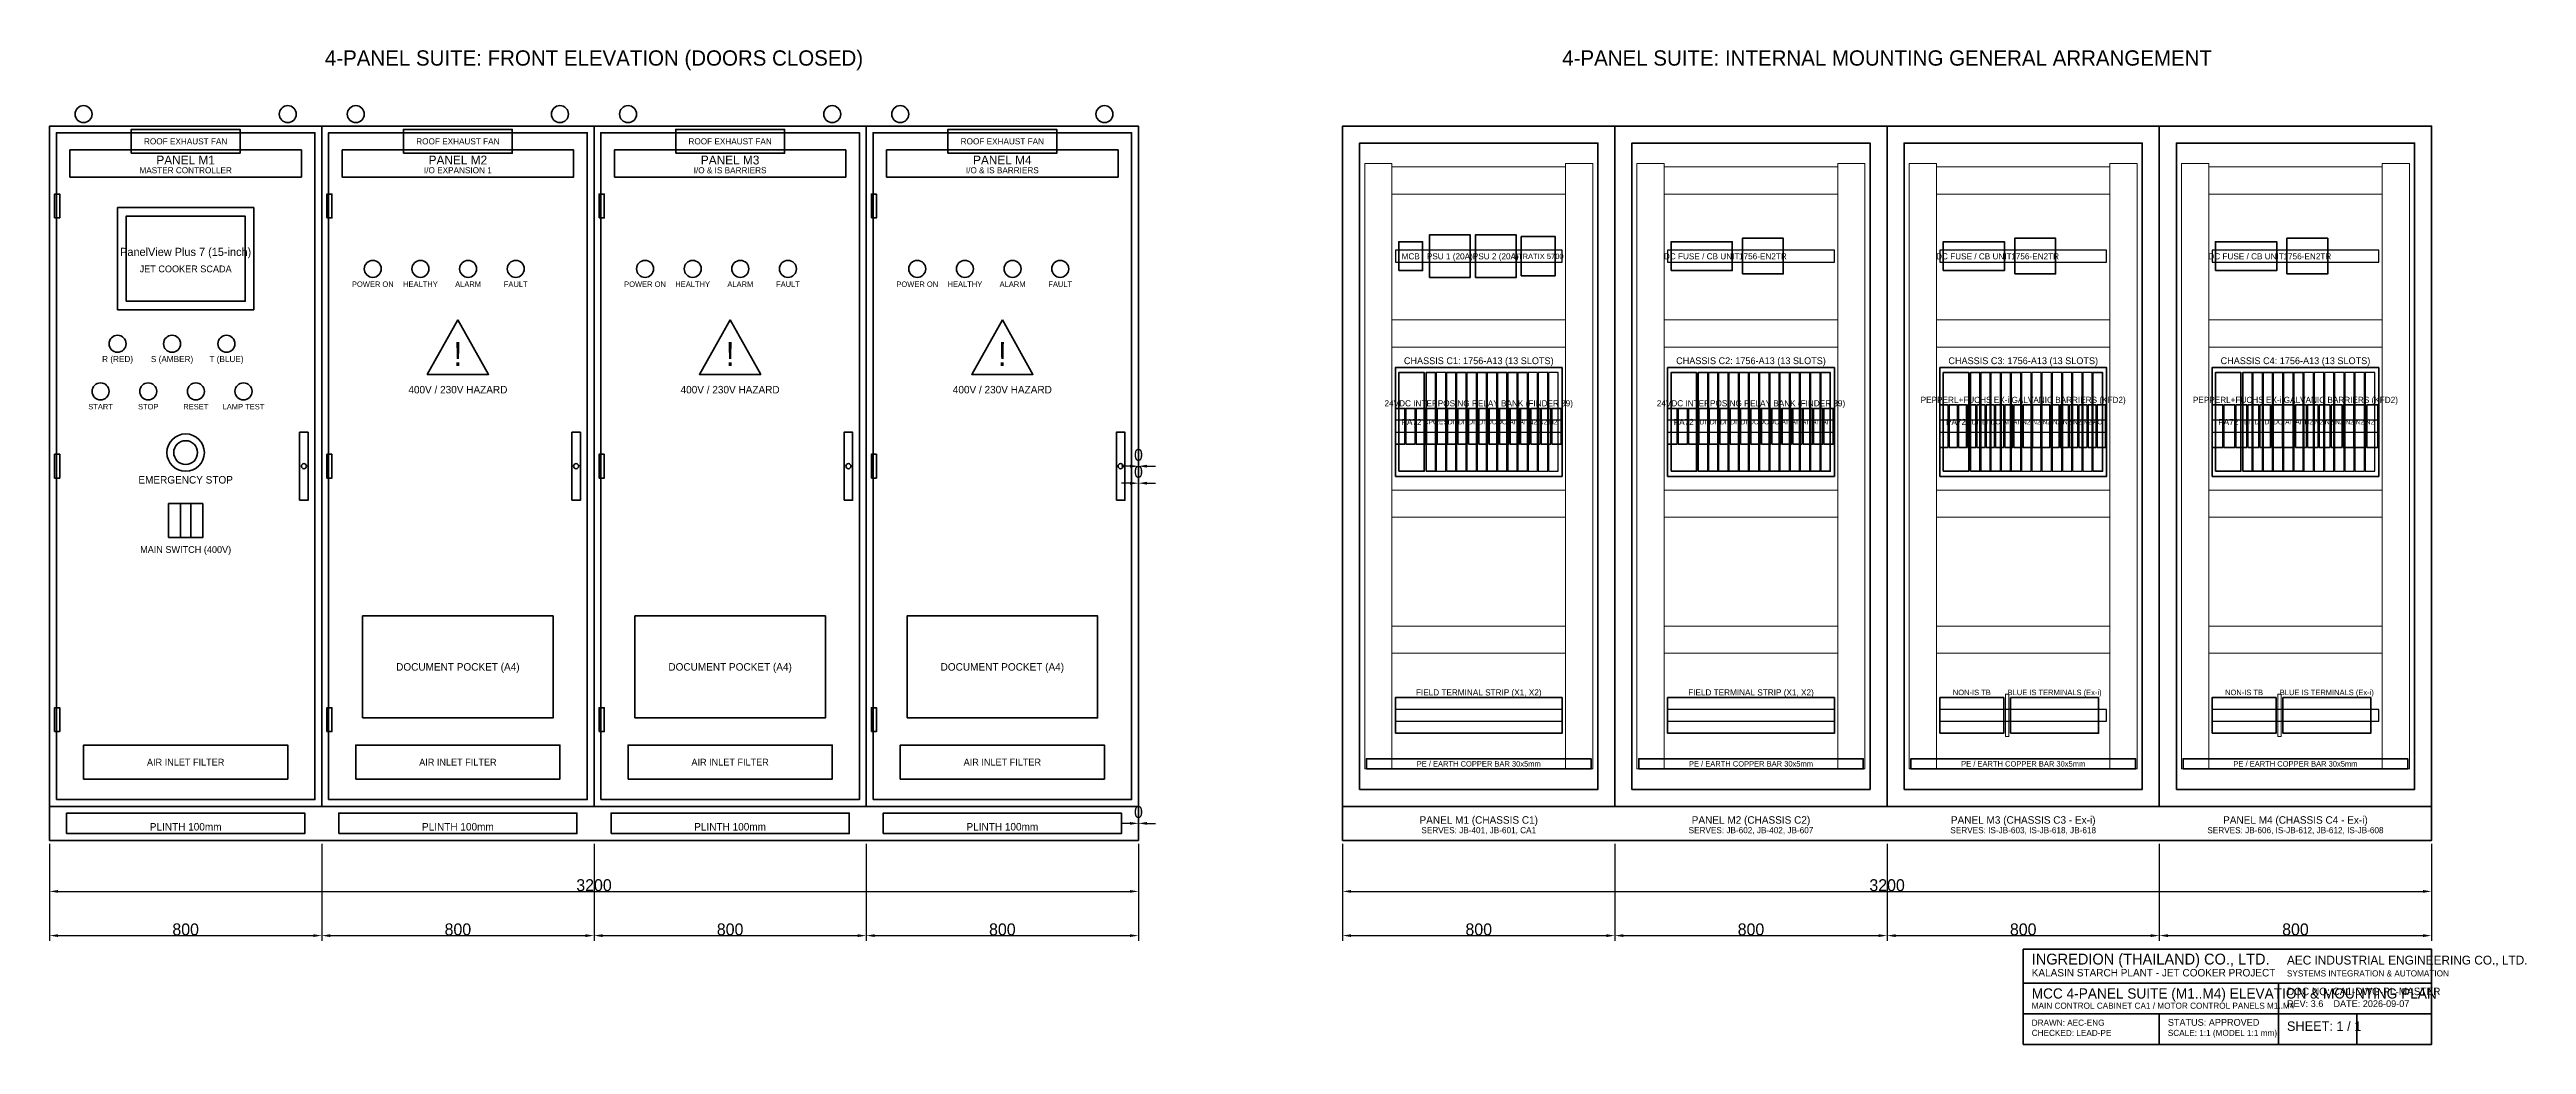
# Model space of a CAD drawing. Header units: millimetres. Extents: x 0 to 7279, y -600 to 2325.
import ezdxf
from ezdxf.enums import TextEntityAlignment as Align

# ---------------------------------------------------------------- set-up
doc = ezdxf.new("R2010")
doc.units = ezdxf.units.MM
for name, color, linetype, lineweight in [('0_BORDER', 7, 'Continuous', 50), ('0_TITLE_BLOCK', 4, 'Continuous', 35), ('BASE_PLINTH', 9, 'Continuous', 50), ('COMM_SWITCH', 3, 'Continuous', 35), ('DIMENSIONS', 1, 'Continuous', 18), ('DIN_RAIL', 2, 'Continuous', 25), ('DOOR_COMPONENTS', 2, 'Continuous', 35), ('EARTH_BAR', 40, 'Continuous', 50), ('ENCL_DOOR', 8, 'Continuous', 35), ('ENCL_OUTLINE', 7, 'Continuous', 70), ('HMI_UNIT', 4, 'Continuous', 50), ('IS_BARRIERS', 140, 'Continuous', 35), ('PLC_CHASSIS', 5, 'Continuous', 50), ('PLC_SLOT_AI', 6, 'Continuous', 35), ('PLC_SLOT_AO', 4, 'Continuous', 35), ('PLC_SLOT_CPU', 5, 'Continuous', 35), ('PLC_SLOT_DI', 3, 'Continuous', 35), ('PLC_SLOT_DO', 30, 'Continuous', 35), ('PLC_SLOT_SPARE', 8, 'Continuous', 25), ('POWER_SUPPLY', 1, 'Continuous', 35), ('RELAYS', 2, 'Continuous', 35), ('SUBPANEL_PLATE', 8, 'Continuous', 35), ('TERMINAL_IS', 140, 'Continuous', 35), ('TERMINAL_STRIP', 92, 'Continuous', 35), ('TEXT_HEADER', 4, 'Continuous', 35), ('TEXT_LABELS', 7, 'Continuous', 25), ('WIRE_DUCT', 8, 'Continuous', 18)]:
    doc.layers.add(name, color=color, linetype=linetype, lineweight=lineweight)
doc.dimstyles.new('METRIC_MM', dxfattribs={"dimtxt": 35, "dimasz": 25, "dimexe": 15, "dimexo": 10, "dimtad": 1, "dimdec": 0, "dimcen": 2.5, "dimclrd": 1, "dimclre": 1, "dimclrt": 7, "dimazin": 3, "dimtfac": 1, "dimtmove": 0, "dimatfit": 3})

msp = doc.modelspace()

# ---------------------------------------------------------------- linework, layer by layer
at = {"layer": '0_BORDER'}
msp.add_lwpolyline([(5800, -600), (7000, -600), (7000, -320), (5800, -320)], close=True, dxfattribs=at)
at = {"layer": '0_TITLE_BLOCK'}
for p, q in [((5800, -420), (7000, -420)), ((6550, -600), (6550, -420)), ((5800, -510), (7000, -510)), ((6200, -600), (6200, -510)), ((6780, -600), (6780, -510))]:
    msp.add_line(p, q, dxfattribs=at)
for points in [[(60, 1950), (740, 1950), (740, 2030), (60, 2030)], [(860, 1950), (1540, 1950), (1540, 2030), (860, 2030)], [(1660, 1950), (2340, 1950), (2340, 2030), (1660, 2030)], [(2460, 1950), (3140, 1950), (3140, 2030), (2460, 2030)]]:
    msp.add_lwpolyline(points, close=True, dxfattribs=at)
at = {"layer": 'BASE_PLINTH'}
for points in [[(0, 0), (3200, 0), (3200, 100), (0, 100)], [(50, 20), (750, 20), (750, 80), (50, 80)], [(850, 20), (1550, 20), (1550, 80), (850, 80)], [(1650, 20), (2350, 20), (2350, 80), (1650, 80)], [(2450, 20), (3150, 20), (3150, 80), (2450, 80)], [(3800, 0), (7000, 0), (7000, 100), (3800, 100)]]:
    msp.add_lwpolyline(points, close=True, dxfattribs=at)
at = {"layer": 'COMM_SWITCH'}
for points in [[(4325, 1660), (4425, 1660), (4425, 1775), (4325, 1775)], [(4975, 1665), (5095, 1665), (5095, 1770), (4975, 1770)], [(5775, 1665), (5895, 1665), (5895, 1770), (5775, 1770)], [(6575, 1665), (6695, 1665), (6695, 1770), (6575, 1770)]]:
    msp.add_lwpolyline(points, close=True, dxfattribs=at)
at = {"layer": 'DIMENSIONS'}
for points in [[(5748, 305), (5758, 305), (5758, 430), (5748, 430)], [(6548, 305), (6558, 305), (6558, 430), (6548, 430)]]:
    msp.add_lwpolyline(points, close=True, dxfattribs=at)
at = {"layer": 'DIN_RAIL'}
for points in [[(3955, 1700), (4445, 1700), (4445, 1735), (3955, 1735)], [(4755, 1700), (5245, 1700), (5245, 1735), (4755, 1735)], [(5555, 1700), (6045, 1700), (6045, 1735), (5555, 1735)], [(6355, 1700), (6845, 1700), (6845, 1735), (6355, 1735)], [(3955, 1200), (4445, 1200), (4445, 1235), (3955, 1235)], [(4755, 1200), (5245, 1200), (5245, 1235), (4755, 1235)], [(5555, 1200), (6045, 1200), (6045, 1235), (5555, 1235)], [(6355, 1200), (6845, 1200), (6845, 1235), (6355, 1235)], [(3955, 350), (4445, 350), (4445, 385), (3955, 385)], [(4755, 350), (5245, 350), (5245, 385), (4755, 385)], [(5555, 350), (6045, 350), (6045, 385), (5555, 385)], [(6355, 350), (6845, 350), (6845, 385), (6355, 385)]]:
    msp.add_lwpolyline(points, close=True, dxfattribs=at)
at = {"layer": 'DOOR_COMPONENTS'}
for points in [[(1200, 1530), (1110, 1370), (1290, 1370)], [(2000, 1530), (1910, 1370), (2090, 1370)], [(2800, 1530), (2710, 1370), (2890, 1370)], [(735, 1000), (760, 1000), (760, 1200), (735, 1200)], [(1535, 1000), (1560, 1000), (1560, 1200), (1535, 1200)], [(2335, 1000), (2360, 1000), (2360, 1200), (2335, 1200)], [(3135, 1000), (3160, 1000), (3160, 1200), (3135, 1200)], [(350, 890), (450, 890), (450, 990), (350, 990)], [(385, 890), (415, 890), (415, 990), (385, 990)], [(920, 360), (1480, 360), (1480, 660), (920, 660)], [(1720, 360), (2280, 360), (2280, 660), (1720, 660)], [(2520, 360), (3080, 360), (3080, 660), (2520, 660)], [(100, 180), (700, 180), (700, 280), (100, 280)], [(900, 180), (1500, 180), (1500, 280), (900, 280)], [(1700, 180), (2300, 180), (2300, 280), (1700, 280)], [(2500, 180), (3100, 180), (3100, 280), (2500, 280)]]:
    msp.add_lwpolyline(points, close=True, dxfattribs=at)
for centre, radius in [((950, 1680), 25), ((1090, 1680), 25), ((1230, 1680), 25), ((1370, 1680), 25), ((1750, 1680), 25), ((1890, 1680), 25), ((2030, 1680), 25), ((2170, 1680), 25), ((2550, 1680), 25), ((2690, 1680), 25), ((2830, 1680), 25), ((2970, 1680), 25), ((200, 1460), 25), ((360, 1460), 25), ((520, 1460), 25), ((150, 1320), 25), ((290, 1320), 25), ((430, 1320), 25), ((570, 1320), 25), ((400, 1140), 55), ((400, 1140), 35), ((747.5, 1100), 7.5), ((1547.5, 1100), 7.5), ((2347.5, 1100), 7.5), ((3147.5, 1100), 7.5)]:
    msp.add_circle(centre, radius, dxfattribs=at)
at = {"layer": 'EARTH_BAR'}
for points in [[(3870, 210), (4530, 210), (4530, 240), (3870, 240)], [(4670, 210), (5330, 210), (5330, 240), (4670, 240)], [(5470, 210), (6130, 210), (6130, 240), (5470, 240)], [(6270, 210), (6930, 210), (6930, 240), (6270, 240)]]:
    msp.add_lwpolyline(points, close=True, dxfattribs=at)
at = {"layer": 'ENCL_DOOR'}
for points in [[(20, 120), (780, 120), (780, 2080), (20, 2080)], [(820, 120), (1580, 120), (1580, 2080), (820, 2080)], [(1620, 120), (2380, 120), (2380, 2080), (1620, 2080)], [(2420, 120), (3180, 120), (3180, 2080), (2420, 2080)], [(15, 1830), (30, 1830), (30, 1900), (15, 1900)], [(815, 1830), (830, 1830), (830, 1900), (815, 1900)], [(1615, 1830), (1630, 1830), (1630, 1900), (1615, 1900)], [(2415, 1830), (2430, 1830), (2430, 1900), (2415, 1900)], [(15, 1065), (30, 1065), (30, 1135), (15, 1135)], [(815, 1065), (830, 1065), (830, 1135), (815, 1135)], [(1615, 1065), (1630, 1065), (1630, 1135), (1615, 1135)], [(2415, 1065), (2430, 1065), (2430, 1135), (2415, 1135)], [(15, 320), (30, 320), (30, 390), (15, 390)], [(815, 320), (830, 320), (830, 390), (815, 390)], [(1615, 320), (1630, 320), (1630, 390), (1615, 390)], [(2415, 320), (2430, 320), (2430, 390), (2415, 390)]]:
    msp.add_lwpolyline(points, close=True, dxfattribs=at)
at = {"layer": 'ENCL_OUTLINE'}
for points in [[(0, 100), (800, 100), (800, 2100), (0, 2100)], [(240, 2020), (560, 2020), (560, 2090), (240, 2090)], [(800, 100), (1600, 100), (1600, 2100), (800, 2100)], [(1040, 2020), (1360, 2020), (1360, 2090), (1040, 2090)], [(1600, 100), (2400, 100), (2400, 2100), (1600, 2100)], [(1840, 2020), (2160, 2020), (2160, 2090), (1840, 2090)], [(2400, 100), (3200, 100), (3200, 2100), (2400, 2100)], [(2640, 2020), (2960, 2020), (2960, 2090), (2640, 2090)], [(3800, 100), (4600, 100), (4600, 2100), (3800, 2100)], [(4600, 100), (5400, 100), (5400, 2100), (4600, 2100)], [(5400, 100), (6200, 100), (6200, 2100), (5400, 2100)], [(6200, 100), (7000, 100), (7000, 2100), (6200, 2100)]]:
    msp.add_lwpolyline(points, close=True, dxfattribs=at)
for centre in [(100, 2135), (700, 2135), (900, 2135), (1500, 2135), (1700, 2135), (2300, 2135), (2500, 2135), (3100, 2135)]:
    msp.add_circle(centre, 25, dxfattribs=at)
at = {"layer": 'HMI_UNIT'}
for points in [[(200, 1560), (600, 1560), (600, 1860), (200, 1860)], [(225, 1585), (575, 1585), (575, 1835), (225, 1835)]]:
    msp.add_lwpolyline(points, close=True, dxfattribs=at)
at = {"layer": 'IS_BARRIERS'}
for points in [[(5555, 1155), (5579.2, 1155), (5579.2, 1280), (5555, 1280)], [(5582.2, 1155), (5606.4, 1155), (5606.4, 1280), (5582.2, 1280)], [(5609.4, 1155), (5633.7, 1155), (5633.7, 1280), (5609.4, 1280)], [(5636.7, 1155), (5660.9, 1155), (5660.9, 1280), (5636.7, 1280)], [(5663.9, 1155), (5688.1, 1155), (5688.1, 1280), (5663.9, 1280)], [(5691.1, 1155), (5715.3, 1155), (5715.3, 1280), (5691.1, 1280)], [(5718.3, 1155), (5742.6, 1155), (5742.6, 1280), (5718.3, 1280)], [(5745.6, 1155), (5769.8, 1155), (5769.8, 1280), (5745.6, 1280)], [(5772.8, 1155), (5797, 1155), (5797, 1280), (5772.8, 1280)], [(5800, 1155), (5824.2, 1155), (5824.2, 1280), (5800, 1280)], [(5827.2, 1155), (5851.4, 1155), (5851.4, 1280), (5827.2, 1280)], [(5854.4, 1155), (5878.7, 1155), (5878.7, 1280), (5854.4, 1280)], [(5881.7, 1155), (5905.9, 1155), (5905.9, 1280), (5881.7, 1280)], [(5908.9, 1155), (5933.1, 1155), (5933.1, 1280), (5908.9, 1280)], [(5936.1, 1155), (5960.3, 1155), (5960.3, 1280), (5936.1, 1280)], [(5963.3, 1155), (5987.6, 1155), (5987.6, 1280), (5963.3, 1280)], [(5990.6, 1155), (6014.8, 1155), (6014.8, 1280), (5990.6, 1280)], [(6017.8, 1155), (6042, 1155), (6042, 1280), (6017.8, 1280)], [(6355, 1155), (6387, 1155), (6387, 1280), (6355, 1280)], [(6390, 1155), (6422, 1155), (6422, 1280), (6390, 1280)], [(6425, 1155), (6457, 1155), (6457, 1280), (6425, 1280)], [(6460, 1155), (6492, 1155), (6492, 1280), (6460, 1280)], [(6495, 1155), (6527, 1155), (6527, 1280), (6495, 1280)], [(6530, 1155), (6562, 1155), (6562, 1280), (6530, 1280)], [(6565, 1155), (6597, 1155), (6597, 1280), (6565, 1280)], [(6600, 1155), (6632, 1155), (6632, 1280), (6600, 1280)], [(6635, 1155), (6667, 1155), (6667, 1280), (6635, 1280)], [(6670, 1155), (6702, 1155), (6702, 1280), (6670, 1280)], [(6705, 1155), (6737, 1155), (6737, 1280), (6705, 1280)], [(6740, 1155), (6772, 1155), (6772, 1280), (6740, 1280)], [(6775, 1155), (6807, 1155), (6807, 1280), (6775, 1280)], [(6810, 1155), (6842, 1155), (6842, 1280), (6810, 1280)]]:
    msp.add_lwpolyline(points, close=True, dxfattribs=at)
at = {"layer": 'PLC_CHASSIS'}
for points in [[(3955, 1070), (4445, 1070), (4445, 1390), (3955, 1390)], [(4755, 1070), (5245, 1070), (5245, 1390), (4755, 1390)], [(5555, 1070), (6045, 1070), (6045, 1390), (5555, 1390)], [(6355, 1070), (6845, 1070), (6845, 1390), (6355, 1390)]]:
    msp.add_lwpolyline(points, close=True, dxfattribs=at)
at = {"layer": 'PLC_SLOT_AI'}
for points in [[(4285, 1085), (4313, 1085), (4313, 1375), (4285, 1375)], [(4315, 1085), (4343, 1085), (4343, 1375), (4315, 1375)], [(5085, 1085), (5113, 1085), (5113, 1375), (5085, 1375)], [(5115, 1085), (5143, 1085), (5143, 1375), (5115, 1375)], [(5145, 1085), (5173, 1085), (5173, 1375), (5145, 1375)], [(5175, 1085), (5203, 1085), (5203, 1375), (5175, 1375)], [(5205, 1085), (5233, 1085), (5233, 1375), (5205, 1375)], [(5735, 1085), (5763, 1085), (5763, 1375), (5735, 1375)], [(5765, 1085), (5793, 1085), (5793, 1375), (5765, 1375)], [(6565, 1085), (6593, 1085), (6593, 1375), (6565, 1375)], [(6595, 1085), (6623, 1085), (6623, 1375), (6595, 1375)]]:
    msp.add_lwpolyline(points, close=True, dxfattribs=at)
at = {"layer": 'PLC_SLOT_AO'}
msp.add_lwpolyline([(6005, 1085), (6033, 1085), (6033, 1375), (6005, 1375)], close=True, dxfattribs=at)
at = {"layer": 'PLC_SLOT_CPU'}
msp.add_lwpolyline([(4045, 1085), (4073, 1085), (4073, 1375), (4045, 1375)], close=True, dxfattribs=at)
at = {"layer": 'PLC_SLOT_DI'}
for points in [[(4105, 1085), (4133, 1085), (4133, 1375), (4105, 1375)], [(4135, 1085), (4163, 1085), (4163, 1375), (4135, 1375)], [(4165, 1085), (4193, 1085), (4193, 1375), (4165, 1375)], [(4195, 1085), (4223, 1085), (4223, 1375), (4195, 1375)], [(4845, 1085), (4873, 1085), (4873, 1375), (4845, 1375)], [(4875, 1085), (4903, 1085), (4903, 1375), (4875, 1375)], [(4905, 1085), (4933, 1085), (4933, 1375), (4905, 1375)], [(4935, 1085), (4963, 1085), (4963, 1375), (4935, 1375)], [(4965, 1085), (4993, 1085), (4993, 1375), (4965, 1375)], [(5645, 1085), (5673, 1085), (5673, 1375), (5645, 1375)], [(5675, 1085), (5703, 1085), (5703, 1375), (5675, 1375)], [(6445, 1085), (6473, 1085), (6473, 1375), (6445, 1375)], [(6475, 1085), (6503, 1085), (6503, 1375), (6475, 1375)], [(6505, 1085), (6533, 1085), (6533, 1375), (6505, 1375)]]:
    msp.add_lwpolyline(points, close=True, dxfattribs=at)
at = {"layer": 'PLC_SLOT_DO'}
for points in [[(4225, 1085), (4253, 1085), (4253, 1375), (4225, 1375)], [(4255, 1085), (4283, 1085), (4283, 1375), (4255, 1375)], [(4995, 1085), (5023, 1085), (5023, 1375), (4995, 1375)], [(5025, 1085), (5053, 1085), (5053, 1375), (5025, 1375)], [(5055, 1085), (5083, 1085), (5083, 1375), (5055, 1375)], [(5705, 1085), (5733, 1085), (5733, 1375), (5705, 1375)], [(6535, 1085), (6563, 1085), (6563, 1375), (6535, 1375)]]:
    msp.add_lwpolyline(points, close=True, dxfattribs=at)
at = {"layer": 'PLC_SLOT_SPARE'}
for points in [[(4075, 1085), (4103, 1085), (4103, 1375), (4075, 1375)], [(4345, 1085), (4373, 1085), (4373, 1375), (4345, 1375)], [(4375, 1085), (4403, 1085), (4403, 1375), (4375, 1375)], [(4405, 1085), (4433, 1085), (4433, 1375), (4405, 1375)], [(5795, 1085), (5823, 1085), (5823, 1375), (5795, 1375)], [(5825, 1085), (5853, 1085), (5853, 1375), (5825, 1375)], [(5855, 1085), (5883, 1085), (5883, 1375), (5855, 1375)], [(5885, 1085), (5913, 1085), (5913, 1375), (5885, 1375)], [(5915, 1085), (5943, 1085), (5943, 1375), (5915, 1375)], [(5945, 1085), (5973, 1085), (5973, 1375), (5945, 1375)], [(5975, 1085), (6003, 1085), (6003, 1375), (5975, 1375)], [(6625, 1085), (6653, 1085), (6653, 1375), (6625, 1375)], [(6655, 1085), (6683, 1085), (6683, 1375), (6655, 1375)], [(6685, 1085), (6713, 1085), (6713, 1375), (6685, 1375)], [(6715, 1085), (6743, 1085), (6743, 1375), (6715, 1375)], [(6745, 1085), (6773, 1085), (6773, 1375), (6745, 1375)], [(6775, 1085), (6803, 1085), (6803, 1375), (6775, 1375)], [(6805, 1085), (6833, 1085), (6833, 1375), (6805, 1375)]]:
    msp.add_lwpolyline(points, close=True, dxfattribs=at)
at = {"layer": 'POWER_SUPPLY'}
for points in [[(3965, 1675), (4035, 1675), (4035, 1760), (3965, 1760)], [(4055, 1655), (4175, 1655), (4175, 1780), (4055, 1780)], [(4190, 1655), (4310, 1655), (4310, 1780), (4190, 1780)], [(4765, 1675), (4945, 1675), (4945, 1760), (4765, 1760)], [(5565, 1675), (5745, 1675), (5745, 1760), (5565, 1760)], [(6365, 1675), (6545, 1675), (6545, 1760), (6365, 1760)], [(3965, 1085), (4040, 1085), (4040, 1375), (3965, 1375)], [(4765, 1085), (4840, 1085), (4840, 1375), (4765, 1375)], [(5565, 1085), (5640, 1085), (5640, 1375), (5565, 1375)], [(6365, 1085), (6440, 1085), (6440, 1375), (6365, 1375)]]:
    msp.add_lwpolyline(points, close=True, dxfattribs=at)
at = {"layer": 'RELAYS'}
for points in [[(3955, 1165), (3982.6, 1165), (3982.6, 1270), (3955, 1270)], [(3985.6, 1165), (4013.2, 1165), (4013.2, 1270), (3985.6, 1270)], [(4016.2, 1165), (4043.9, 1165), (4043.9, 1270), (4016.2, 1270)], [(4046.9, 1165), (4074.5, 1165), (4074.5, 1270), (4046.9, 1270)], [(4077.5, 1165), (4105.1, 1165), (4105.1, 1270), (4077.5, 1270)], [(4108.1, 1165), (4135.8, 1165), (4135.8, 1270), (4108.1, 1270)], [(4138.8, 1165), (4166.4, 1165), (4166.4, 1270), (4138.8, 1270)], [(4169.4, 1165), (4197, 1165), (4197, 1270), (4169.4, 1270)], [(4200, 1165), (4227.6, 1165), (4227.6, 1270), (4200, 1270)], [(4230.6, 1165), (4258.2, 1165), (4258.2, 1270), (4230.6, 1270)], [(4261.2, 1165), (4288.9, 1165), (4288.9, 1270), (4261.2, 1270)], [(4291.9, 1165), (4319.5, 1165), (4319.5, 1270), (4291.9, 1270)], [(4322.5, 1165), (4350.1, 1165), (4350.1, 1270), (4322.5, 1270)], [(4353.1, 1165), (4380.8, 1165), (4380.8, 1270), (4353.1, 1270)], [(4383.8, 1165), (4411.4, 1165), (4411.4, 1270), (4383.8, 1270)], [(4414.4, 1165), (4442, 1165), (4442, 1270), (4414.4, 1270)], [(4755, 1165), (4782.6, 1165), (4782.6, 1270), (4755, 1270)], [(4785.6, 1165), (4813.2, 1165), (4813.2, 1270), (4785.6, 1270)], [(4816.2, 1165), (4843.9, 1165), (4843.9, 1270), (4816.2, 1270)], [(4846.9, 1165), (4874.5, 1165), (4874.5, 1270), (4846.9, 1270)], [(4877.5, 1165), (4905.1, 1165), (4905.1, 1270), (4877.5, 1270)], [(4908.1, 1165), (4935.8, 1165), (4935.8, 1270), (4908.1, 1270)], [(4938.8, 1165), (4966.4, 1165), (4966.4, 1270), (4938.8, 1270)], [(4969.4, 1165), (4997, 1165), (4997, 1270), (4969.4, 1270)], [(5000, 1165), (5027.6, 1165), (5027.6, 1270), (5000, 1270)], [(5030.6, 1165), (5058.2, 1165), (5058.2, 1270), (5030.6, 1270)], [(5061.2, 1165), (5088.9, 1165), (5088.9, 1270), (5061.2, 1270)], [(5091.9, 1165), (5119.5, 1165), (5119.5, 1270), (5091.9, 1270)], [(5122.5, 1165), (5150.1, 1165), (5150.1, 1270), (5122.5, 1270)], [(5153.1, 1165), (5180.8, 1165), (5180.8, 1270), (5153.1, 1270)], [(5183.8, 1165), (5211.4, 1165), (5211.4, 1270), (5183.8, 1270)], [(5214.4, 1165), (5242, 1165), (5242, 1270), (5214.4, 1270)]]:
    msp.add_lwpolyline(points, close=True, dxfattribs=at)
at = {"layer": 'SUBPANEL_PLATE'}
for points in [[(3850, 150), (4550, 150), (4550, 2050), (3850, 2050)], [(4650, 150), (5350, 150), (5350, 2050), (4650, 2050)], [(5450, 150), (6150, 150), (6150, 2050), (5450, 2050)], [(6250, 150), (6950, 150), (6950, 2050), (6250, 2050)]]:
    msp.add_lwpolyline(points, close=True, dxfattribs=at)
at = {"layer": 'TERMINAL_IS'}
for points in [[(5763, 315), (6021.5, 315), (6021.5, 420), (5763, 420)], [(6563, 315), (6821.5, 315), (6821.5, 420), (6563, 420)]]:
    msp.add_lwpolyline(points, close=True, dxfattribs=at)
at = {"layer": 'TERMINAL_STRIP'}
for points in [[(3955, 315), (4445, 315), (4445, 420), (3955, 420)], [(4755, 315), (5245, 315), (5245, 420), (4755, 420)], [(5555, 315), (5743, 315), (5743, 420), (5555, 420)], [(6355, 315), (6543, 315), (6543, 420), (6355, 420)]]:
    msp.add_lwpolyline(points, close=True, dxfattribs=at)
at = {"layer": 'WIRE_DUCT'}
for points in [[(3865, 210), (3945, 210), (3945, 1990), (3865, 1990)], [(3945, 1900), (4455, 1900), (4455, 1980), (3945, 1980)], [(4455, 210), (4535, 210), (4535, 1990), (4455, 1990)], [(4665, 210), (4745, 210), (4745, 1990), (4665, 1990)], [(4745, 1900), (5255, 1900), (5255, 1980), (4745, 1980)], [(5255, 210), (5335, 210), (5335, 1990), (5255, 1990)], [(5465, 210), (5545, 210), (5545, 1990), (5465, 1990)], [(5545, 1900), (6055, 1900), (6055, 1980), (5545, 1980)], [(6055, 210), (6135, 210), (6135, 1990), (6055, 1990)], [(6265, 210), (6345, 210), (6345, 1990), (6265, 1990)], [(6345, 1900), (6855, 1900), (6855, 1980), (6345, 1980)], [(6855, 210), (6935, 210), (6935, 1990), (6855, 1990)], [(3945, 1450), (4455, 1450), (4455, 1530), (3945, 1530)], [(4745, 1450), (5255, 1450), (5255, 1530), (4745, 1530)], [(5545, 1450), (6055, 1450), (6055, 1530), (5545, 1530)], [(6345, 1450), (6855, 1450), (6855, 1530), (6345, 1530)], [(3945, 950), (4455, 950), (4455, 1030), (3945, 1030)], [(4745, 950), (5255, 950), (5255, 1030), (4745, 1030)], [(5545, 950), (6055, 950), (6055, 1030), (5545, 1030)], [(6345, 950), (6855, 950), (6855, 1030), (6345, 1030)], [(3945, 550), (4455, 550), (4455, 630), (3945, 630)], [(4745, 550), (5255, 550), (5255, 630), (4745, 630)], [(5545, 550), (6055, 550), (6055, 630), (5545, 630)], [(6345, 550), (6855, 550), (6855, 630), (6345, 630)]]:
    msp.add_lwpolyline(points, close=True, dxfattribs=at)

# ---------------------------------------------------------------- texts
at = {"layer": 'IS_BARRIERS'}
for p in [(5800, 1295), (6600, 1295)]:
    msp.add_text('PEPPERL+FUCHS EX-i GALVANIC BARRIERS (KFD2)', height=18, dxfattribs=at).set_placement(p, align=Align.MIDDLE_CENTER)
at = {"layer": 'TERMINAL_IS'}
for p in [(5892.2, 435), (6692.2, 435)]:
    msp.add_text('BLUE IS TERMINALS (Ex-i)', height=16, dxfattribs=at).set_placement(p, align=Align.MIDDLE_CENTER)
at = {"layer": 'TEXT_HEADER'}
for s, height, p in [('4-PANEL SUITE: FRONT ELEVATION (DOORS CLOSED)', 45, (1600, 2300)), ('4-PANEL SUITE: INTERNAL MOUNTING GENERAL ARRANGEMENT', 45, (5400, 2300)), ('PANEL M1', 26, (400, 2000)), ('PANEL M2', 26, (1200, 2000)), ('PANEL M3', 26, (2000, 2000)), ('PANEL M4', 26, (2800, 2000)), ('PanelView Plus 7 (15-inch)', 24, (400, 1730)), ('!', 70, (1200, 1430)), ('!', 70, (2000, 1430)), ('!', 70, (2800, 1430)), ('CHASSIS C1: 1756-A13 (13 SLOTS)', 20, (4200, 1410)), ('CHASSIS C2: 1756-A13 (13 SLOTS)', 20, (5000, 1410)), ('CHASSIS C3: 1756-A13 (13 SLOTS)', 20, (5800, 1410)), ('CHASSIS C4: 1756-A13 (13 SLOTS)', 20, (6600, 1410)), ('400V / 230V HAZARD', 22, (1200, 1325)), ('400V / 230V HAZARD', 22, (2000, 1325)), ('400V / 230V HAZARD', 22, (2800, 1325)), ('EMERGENCY STOP', 22, (400, 1060)), ('PANEL M1 (CHASSIS C1)', 22, (4200, 60)), ('PANEL M2 (CHASSIS C2)', 22, (5000, 60)), ('PANEL M3 (CHASSIS C3 - Ex-i)', 22, (5800, 60)), ('PANEL M4 (CHASSIS C4 - Ex-i)', 22, (6600, 60))]:
    msp.add_text(s, height=height, dxfattribs=at).set_placement(p, align=Align.MIDDLE_CENTER)
for s, height, p in [('INGREDION (THAILAND) CO., LTD.', 32, (5825, -365)), ('AEC INDUSTRIAL ENGINEERING CO., LTD.', 26, (6575, -365)), ('MCC 4-PANEL SUITE (M1..M4) ELEVATION & MOUNTING PLAN', 30, (5825, -465)), ('STATUS: APPROVED', 20, (6225, -545)), ('SHEET: 1 / 1', 28, (6575, -560))]:
    msp.add_text(s, height=height, dxfattribs=at).set_placement(p)
at = {"layer": 'TEXT_LABELS'}
for s, height, p in [('ROOF EXHAUST FAN', 18, (400, 2055)), ('ROOF EXHAUST FAN', 18, (1200, 2055)), ('ROOF EXHAUST FAN', 18, (2000, 2055)), ('ROOF EXHAUST FAN', 18, (2800, 2055)), ('MASTER CONTROLLER', 18, (400, 1970)), ('I/O EXPANSION 1', 18, (1200, 1970)), ('I/O & IS BARRIERS', 18, (2000, 1970)), ('I/O & IS BARRIERS', 18, (2800, 1970)), ('JET COOKER SCADA', 20, (400, 1680)), ('MCB', 18, (4000, 1717)), ('PSU 1 (20A)', 18, (4115, 1717)), ('PSU 2 (20A)', 18, (4250, 1717)), ('STRATIX 5700', 16, (4375, 1717)), ('DC FUSE / CB UNIT', 18, (4855, 1717)), ('1756-EN2TR', 18, (5035, 1717)), ('DC FUSE / CB UNIT', 18, (5655, 1717)), ('1756-EN2TR', 18, (5835, 1717)), ('DC FUSE / CB UNIT', 18, (6455, 1717)), ('1756-EN2TR', 18, (6635, 1717)), ('POWER ON', 16, (950, 1635)), ('HEALTHY', 16, (1090, 1635)), ('ALARM', 16, (1230, 1635)), ('FAULT', 16, (1370, 1635)), ('POWER ON', 16, (1750, 1635)), ('HEALTHY', 16, (1890, 1635)), ('ALARM', 16, (2030, 1635)), ('FAULT', 16, (2170, 1635)), ('POWER ON', 16, (2550, 1635)), ('HEALTHY', 16, (2690, 1635)), ('ALARM', 16, (2830, 1635)), ('FAULT', 16, (2970, 1635)), ('R (RED)', 18, (200, 1415)), ('S (AMBER)', 18, (360, 1415)), ('T (BLUE)', 18, (520, 1415)), ('START', 16, (150, 1275)), ('STOP', 16, (290, 1275)), ('RESET', 16, (430, 1275)), ('LAMP TEST', 16, (570, 1275)), ('24VDC INTERPOSING RELAY BANK (FINDER 39)', 18, (4200, 1285)), ('PA72', 18, (4002.5, 1230)), ('24VDC INTERPOSING RELAY BANK (FINDER 39)', 18, (5000, 1285)), ('PA72', 18, (4802.5, 1230)), ('PA72', 18, (5602.5, 1230)), ('PA72', 18, (6402.5, 1230)), ('CPU', 14, (4059, 1230)), ('RES', 14, (4089, 1230)), ('DI', 14, (4119, 1230)), ('DI', 14, (4149, 1230)), ('DI', 14, (4179, 1230)), ('DI', 14, (4209, 1230)), ('DO', 14, (4239, 1230)), ('DO', 14, (4269, 1230)), ('AI', 14, (4299, 1230)), ('AI', 14, (4329, 1230)), ('N2', 14, (4359, 1230)), ('N2', 14, (4389, 1230)), ('N2', 14, (4419, 1230)), ('DI', 14, (4859, 1230)), ('DI', 14, (4889, 1230)), ('DI', 14, (4919, 1230)), ('DI', 14, (4949, 1230)), ('DI', 14, (4979, 1230)), ('DO', 14, (5009, 1230)), ('DO', 14, (5039, 1230)), ('DO', 14, (5069, 1230)), ('AI', 14, (5099, 1230)), ('AI', 14, (5129, 1230)), ('AI', 14, (5159, 1230)), ('AI', 14, (5189, 1230)), ('AI', 14, (5219, 1230)), ('DI', 14, (5659, 1230)), ('DI', 14, (5689, 1230)), ('DO', 14, (5719, 1230)), ('AI', 14, (5749, 1230)), ('AI', 14, (5779, 1230)), ('N2', 14, (5809, 1230)), ('N2', 14, (5839, 1230)), ('N2', 14, (5869, 1230)), ('N2', 14, (5899, 1230)), ('N2', 14, (5929, 1230)), ('N2', 14, (5959, 1230)), ('N2', 14, (5989, 1230)), ('AO', 14, (6019, 1230)), ('DI', 14, (6459, 1230)), ('DI', 14, (6489, 1230)), ('DI', 14, (6519, 1230)), ('DO', 14, (6549, 1230)), ('AI', 14, (6579, 1230)), ('AI', 14, (6609, 1230)), ('N2', 14, (6639, 1230)), ('N2', 14, (6669, 1230)), ('N2', 14, (6699, 1230)), ('N2', 14, (6729, 1230)), ('N2', 14, (6759, 1230)), ('N2', 14, (6789, 1230)), ('N2', 14, (6819, 1230)), ('MAIN SWITCH (400V)', 20, (400, 855)), ('DOCUMENT POCKET (A4)', 22, (1200, 510)), ('DOCUMENT POCKET (A4)', 22, (2000, 510)), ('DOCUMENT POCKET (A4)', 22, (2800, 510)), ('FIELD TERMINAL STRIP (X1, X2)', 18, (4200, 435)), ('FIELD TERMINAL STRIP (X1, X2)', 18, (5000, 435)), ('NON-IS TB', 16, (5649, 435)), ('NON-IS TB', 16, (6449, 435)), ('AIR INLET FILTER', 20, (400, 230)), ('AIR INLET FILTER', 20, (1200, 230)), ('AIR INLET FILTER', 20, (2000, 230)), ('AIR INLET FILTER', 20, (2800, 230)), ('PE / EARTH COPPER BAR 30x5mm', 16, (4200, 225)), ('PE / EARTH COPPER BAR 30x5mm', 16, (5000, 225)), ('PE / EARTH COPPER BAR 30x5mm', 16, (5800, 225)), ('PE / EARTH COPPER BAR 30x5mm', 16, (6600, 225)), ('PLINTH 100mm', 22, (400, 40)), ('PLINTH 100mm', 22, (1200, 40)), ('PLINTH 100mm', 22, (2000, 40)), ('PLINTH 100mm', 22, (2800, 40)), ('SERVES: JB-401, JB-601, CA1', 18, (4200, 30)), ('SERVES: JB-602, JB-402, JB-607', 18, (5000, 30)), ('SERVES: IS-JB-603, IS-JB-618, JB-618', 18, (5800, 30)), ('SERVES: JB-606, IS-JB-612, JB-612, IS-JB-608', 18, (6600, 30))]:
    msp.add_text(s, height=height, dxfattribs=at).set_placement(p, align=Align.MIDDLE_CENTER)
for s, height, p in [('KALASIN STARCH PLANT - JET COOKER PROJECT', 22, (5825, -400)), ('SYSTEMS INTEGRATION & AUTOMATION', 18, (6575, -400)), ('DOC NO: CA1-DWG-PL-MASTER', 22, (6575, -455)), ('MAIN CONTROL CABINET CA1 / MOTOR CONTROL PANELS M1..M4', 18, (5825, -495)), ('REV: 3.6    DATE: 2026-09-07', 20, (6575, -490)), ('CHECKED: LEAD-PE', 18, (5825, -575)), ('DRAWN: AEC-ENG', 18, (5825, -545)), ('SCALE: 1:1 (MODEL 1:1 mm)', 18, (6225, -575))]:
    msp.add_text(s, height=height, dxfattribs=at).set_placement(p)

# ---------------------------------------------------------------- dimensions: what is measured, and where the dimension line sits
at = {"layer": 'DIMENSIONS'}
for base, p1, p2 in [((3200, 1100), (3200, 100), (3200, 2100)), ((3200, 1050), (3200, 0), (3200, 2100)), ((3200, 50), (3200, 0), (3200, 100)), ((0, -150), (0, 0), (3200, 0)), ((0, -280), (0, 0), (800, 0)), ((800, -280), (800, 0), (1600, 0)), ((1600, -280), (1600, 0), (2400, 0)), ((2400, -280), (2400, 0), (3200, 0)), ((3800, -150), (3800, 0), (7000, 0)), ((3800, -280), (3800, 0), (4600, 0)), ((4600, -280), (4600, 0), (5400, 0)), ((5400, -280), (5400, 0), (6200, 0)), ((6200, -280), (6200, 0), (7000, 0))]:
    msp.add_linear_dim(base=base, p1=p1, p2=p2, dimstyle='METRIC_MM', dxfattribs=at).render()

doc.saveas('drawing.dxf')
